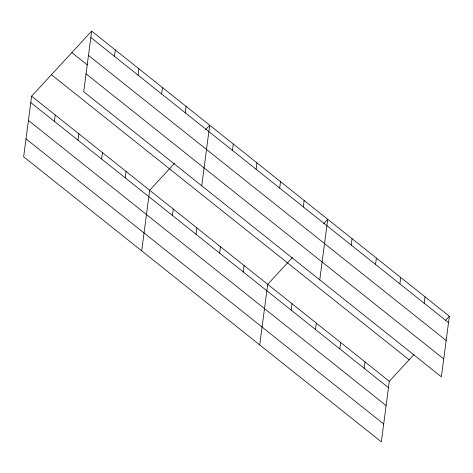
<?xml version="1.0" encoding="UTF-8"?>
<svg xmlns="http://www.w3.org/2000/svg" width="473" height="473" viewBox="0 0 473 473"><rect width="100%" height="100%" fill="white"/><g stroke="black" fill="none" stroke-linecap="round" stroke-linejoin="round"><path stroke-width="0.71" d="M91.667 31.123L83.691 91.709L441.374 376.827L449.35 316.242L91.667 31.123L31.626 96.173L23.65 156.758L381.333 441.877L389.309 381.291L414.1 354.431M54.395 121.384L55.235 114.992M77.998 140.197L78.843 133.812M114.436 56.328L115.276 49.937M101.606 159.017L102.446 152.625M138.039 75.148L138.885 68.756M125.215 177.836L126.055 171.445M161.648 93.967L162.487 87.576M141.687 250.85L149.663 190.264L174.454 163.398M185.256 112.781L186.096 106.395M172.426 215.469L173.266 209.078M201.729 185.8L209.705 125.209L205.743 129.501M196.035 234.289L196.874 227.897M232.468 150.42L233.313 144.029M219.643 253.102L220.483 246.717M256.076 169.233L256.916 162.848M243.246 271.922L244.092 265.53M279.685 188.053L280.524 181.662M259.718 344.941L267.694 284.35L292.491 257.489M303.288 206.872L304.133 200.481M291.179 310.128L292.018 303.737M319.76 279.886L327.736 219.301L323.774 223.593M315.497 329.515L316.342 323.124M351.22 245.079L352.06 238.688M339.821 348.903L340.661 342.517M375.544 264.466L376.384 258.075M364.145 368.29L364.985 361.904M399.862 283.853L400.708 277.462M424.186 303.24L425.026 296.849M445.389 320.534L449.35 316.242M90.828 37.509L448.51 322.627M88.475 55.394L446.151 340.513M71.855 52.592L87.399 64.978M86.045 73.823L443.727 358.942M51.439 74.704L409.121 359.823M31.626 96.173L389.309 381.291M30.786 102.564L388.469 387.683M28.433 120.449L386.11 405.568M26.003 138.879L383.686 423.991"/></g></svg>
